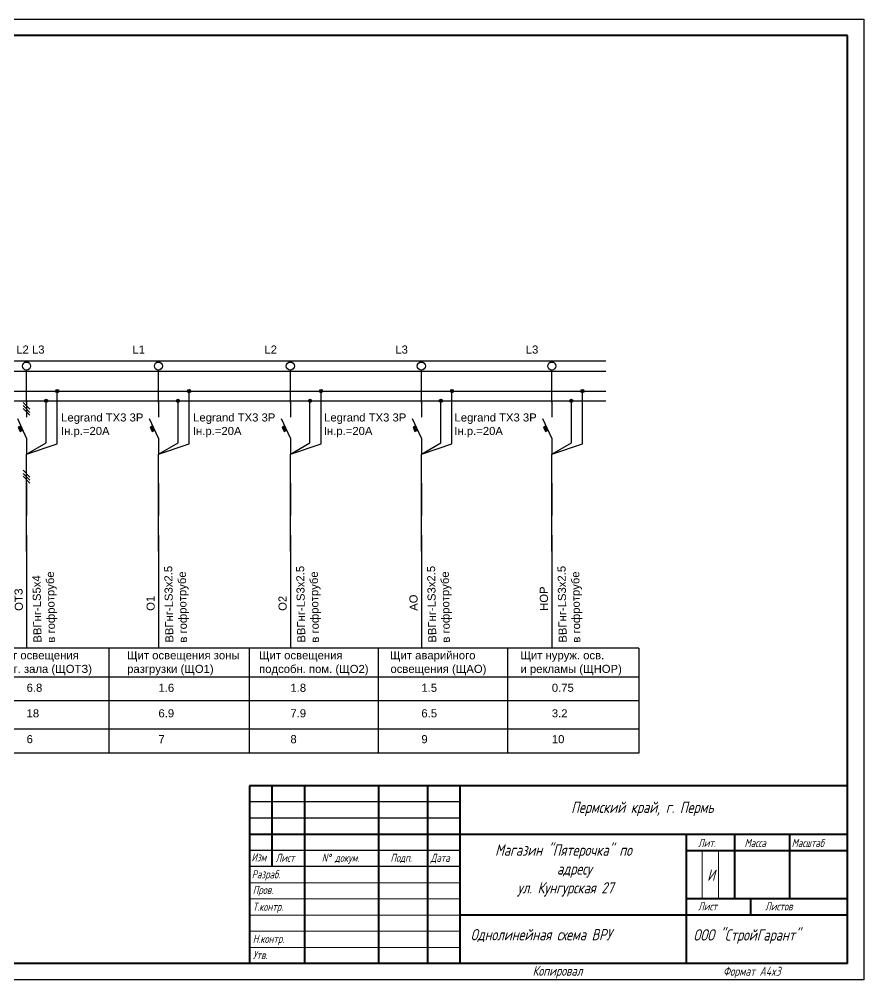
# Model space of a CAD drawing. Header units: millimetres. Extents: x 563 to 1193, y 352 to 649.
# Drawn here: x 931.7 to 1192.9, y 351.7 to 648.7 of the extents above; entities that cross this region are included whole.
import ezdxf
from ezdxf.enums import TextEntityAlignment as Align

# ---------------------------------------------------------------- set-up
doc = ezdxf.new("R2010")
doc.units = ezdxf.units.MM
doc.layers.add('KONTUR', color=7, linetype='Continuous')
for name, color, linetype, lineweight in [('Основная', 7, 'Continuous', 40), ('текст', 7, 'Continuous', 30), ('тонкая', 7, 'Continuous', 20)]:
    doc.layers.add(name, color=color, linetype=linetype, lineweight=lineweight)
doc.styles.get("Standard").update_dxf_attribs({"font": 'arial.ttf'})
doc.styles.add('стиль1', font='romans.shx', dxfattribs={"width": 0.75, "oblique": 15, "height": 3.5})

# ---------------------------------------------------------------- blocks, each defined once
blk = doc.blocks.new('*U2')
for p, q in [((-11.38, 1.63), (404.66, 1.63)), ((-11.38, -1.63), (404.66, -1.63)), ((-11.38, -7.75), (404.66, -7.73)), ((-11.38, -10.75), (404.66, -10.73))]:
    blk.add_line(p, q)
at = {"char_height": 2.5, "attachment_point": 1}
for s, insert in [('N', (-17.4, -6.18)), ('PE', (-17.78, -10.21))]:
    blk.add_mtext_dynamic_manual_height_columns(s, width=0.9388, gutter_width=12.5, heights=[0], dxfattribs=dict(at, insert=insert))
blk = doc.blocks.new('*U14')
h = blk.add_hatch(color=256)
h.dxf.hatch_style = 1
h.paths.add_polyline_path([(8.98, -7.75, 1), (9.98, -7.75, 1)])
h = blk.add_hatch(color=256)
h.dxf.hatch_style = 1
h.paths.add_polyline_path([(5.56, -10.75, 1), (6.56, -10.75, 1)])
h = blk.add_hatch(color=256)
h.dxf.hatch_style = 1
h.paths.add_polyline_path([(-1.74, -18.47), (-2.58, -18.86), (-1.97, -20.2), (-1.12, -19.81)])
for p, q in [((0, -11.25), (0, -1.25)), ((9.48, -24.08), (9.48, -8.25)), ((-1.06, -11.22), (1.06, -13.35)), ((0, -10.76), (0, -15.76)), ((6.06, -23.77), (6.06, -11.25)), ((-1.06, -12.2), (1.06, -14.32)), ((-1.06, -13.09), (1.06, -15.21)), ((0, -22.27), (-2.75, -16.27)), ((0, -22.27), (0, -27.27)), ((0, -27.27), (6.06, -23.77)), ((0, -27.27), (9.48, -24.08)), ((0.01, -41.25), (0, -27.27)), ((-1.06, -32.22), (1.06, -34.34)), ((-1.06, -33.2), (1.06, -35.32)), ((-1.06, -34.09), (1.06, -36.21)), ((0.01, -36.25), (0.01, -46.25)), ((0.01, -57.27), (0.01, -41.25)), ((0.01, -52.27), (0.01, -57.27)), ((0.01, -57.27), (0.01, -87.24))]:
    blk.add_line(p, q)
at = {"linetype": 'Continuous'}
for p, q in [((-1.72, -18.46), (-2.58, -18.86)), ((-2.58, -18.86), (-1.97, -20.2)), ((-1.97, -20.2), (-1.11, -19.81)), ((-1.97, -20.2), (-1.97, -20.2))]:
    blk.add_line(p, q, dxfattribs=at)
for centre, radius in [((0, 0), 1.25), ((9.48, -7.75), 0.5), ((6.06, -10.75), 0.5)]:
    blk.add_circle(centre, radius)
for tag, p in [('Подключение', (-8.04, 3.85)), ('Автомат_001', (-30.09, -17.14)), ('Автомат_002', (-30.16, -21.32)), ('Обозначение_001', (-9.72, -90.67)), ('Обозначение_002', (-9.45, -94.88)), ('ТокРасч', (0.01, -108.63)), ('Колонка', (0.01, -116.61))]:
    blk.add_attdef(tag, p, '', height=2.5)
for tag, p in [('Длина', (2.43, -53.61)), ('Маркер', (-3.63, -75.71)), ('Способ', (6.35, -85.54)), ('Марка', (2.14, -85.54))]:
    blk.add_attdef(tag, text='', height=2.5, rotation=90.9399).set_placement(p, align=Align.TOP_LEFT)
blk.add_attdef('Мощность', text='', height=2.5).set_placement((0.01, -98.22), align=Align.TOP_LEFT)
blk = doc.blocks.new('*U15')
h = blk.add_hatch(color=256)
h.dxf.hatch_style = 1
h.paths.add_polyline_path([(8.98, -7.75, 1), (9.98, -7.75, 1)])
h = blk.add_hatch(color=256)
h.dxf.hatch_style = 1
h.paths.add_polyline_path([(5.56, -10.75, 1), (6.56, -10.75, 1)])
h = blk.add_hatch(color=256)
h.dxf.hatch_style = 1
h.paths.add_polyline_path([(-1.74, -18.47), (-2.58, -18.86), (-1.97, -20.2), (-1.12, -19.81)])
for p, q in [((0, -11.25), (0, -1.25)), ((9.48, -24.08), (9.48, -8.25)), ((0, -10.76), (0, -15.76)), ((6.06, -23.77), (6.06, -11.25)), ((0, -22.27), (-2.75, -16.27)), ((0, -22.27), (0, -27.27)), ((0, -27.27), (6.06, -23.77)), ((0, -27.27), (9.48, -24.08)), ((0.01, -41.25), (0, -27.27)), ((0.01, -36.25), (0.01, -46.25)), ((0.01, -57.27), (0.01, -41.25)), ((0.01, -52.27), (0.01, -57.27)), ((0.01, -57.27), (0.01, -87.24))]:
    blk.add_line(p, q)
at = {"linetype": 'Continuous'}
for p, q in [((-1.72, -18.46), (-2.58, -18.86)), ((-2.58, -18.86), (-1.97, -20.2)), ((-1.97, -20.2), (-1.11, -19.81)), ((-1.97, -20.2), (-1.97, -20.2))]:
    blk.add_line(p, q, dxfattribs=at)
for centre, radius in [((0, 0), 1.25), ((9.48, -7.75), 0.5), ((6.06, -10.75), 0.5)]:
    blk.add_circle(centre, radius)
for tag, p in [('Подключение', (-8.04, 3.85)), ('Автомат_001', (-30.09, -17.14)), ('Автомат_002', (-30.16, -21.32)), ('Обозначение_001', (-9.72, -90.67)), ('Обозначение_002', (-9.45, -94.88)), ('ТокРасч', (0.01, -108.63)), ('Колонка', (0.01, -116.61))]:
    blk.add_attdef(tag, p, '', height=2.5)
for tag, p in [('Длина', (2.43, -53.61)), ('Маркер', (-3.63, -75.71)), ('Способ', (6.35, -85.54)), ('Марка', (2.14, -85.54))]:
    blk.add_attdef(tag, text='', height=2.5, rotation=90.9399).set_placement(p, align=Align.TOP_LEFT)
blk.add_attdef('Мощность', text='', height=2.5).set_placement((0.01, -98.22), align=Align.TOP_LEFT)
blk = doc.blocks.new('*U16')
h = blk.add_hatch(color=256)
h.dxf.hatch_style = 1
h.paths.add_polyline_path([(8.98, -7.75, 1), (9.98, -7.75, 1)])
h = blk.add_hatch(color=256)
h.dxf.hatch_style = 1
h.paths.add_polyline_path([(5.56, -10.75, 1), (6.56, -10.75, 1)])
h = blk.add_hatch(color=256)
h.dxf.hatch_style = 1
h.paths.add_polyline_path([(-1.74, -18.47), (-2.58, -18.86), (-1.97, -20.2), (-1.12, -19.81)])
for p, q in [((0, -11.25), (0, -1.25)), ((9.48, -24.08), (9.48, -8.25)), ((0, -10.76), (0, -15.76)), ((6.06, -23.77), (6.06, -11.25)), ((0, -22.27), (-2.75, -16.27)), ((0, -22.27), (0, -27.27)), ((0, -27.27), (6.06, -23.77)), ((0, -27.27), (9.48, -24.08)), ((0.01, -41.25), (0, -27.27)), ((0.01, -36.25), (0.01, -46.25)), ((0.01, -57.27), (0.01, -41.25)), ((0.01, -52.27), (0.01, -57.27)), ((0.01, -57.27), (0.01, -87.24))]:
    blk.add_line(p, q)
at = {"linetype": 'Continuous'}
for p, q in [((-1.72, -18.46), (-2.58, -18.86)), ((-2.58, -18.86), (-1.97, -20.2)), ((-1.97, -20.2), (-1.11, -19.81)), ((-1.97, -20.2), (-1.97, -20.2))]:
    blk.add_line(p, q, dxfattribs=at)
for centre, radius in [((0, 0), 1.25), ((9.48, -7.75), 0.5), ((6.06, -10.75), 0.5)]:
    blk.add_circle(centre, radius)
for tag, p in [('Подключение', (-8.04, 3.85)), ('Автомат_001', (-30.09, -17.14)), ('Автомат_002', (-30.16, -21.32)), ('Обозначение_001', (-9.72, -90.67)), ('Обозначение_002', (-9.45, -94.88)), ('ТокРасч', (0.01, -108.63)), ('Колонка', (0.01, -116.61))]:
    blk.add_attdef(tag, p, '', height=2.5)
for tag, p in [('Длина', (2.43, -53.61)), ('Маркер', (-3.63, -75.71)), ('Способ', (6.35, -85.54)), ('Марка', (2.14, -85.54))]:
    blk.add_attdef(tag, text='', height=2.5, rotation=90.9399).set_placement(p, align=Align.TOP_LEFT)
blk.add_attdef('Мощность', text='', height=2.5).set_placement((0.01, -98.22), align=Align.TOP_LEFT)
blk = doc.blocks.new('*U17')
h = blk.add_hatch(color=256)
h.dxf.hatch_style = 1
h.paths.add_polyline_path([(8.98, -7.75, 1), (9.98, -7.75, 1)])
h = blk.add_hatch(color=256)
h.dxf.hatch_style = 1
h.paths.add_polyline_path([(5.56, -10.75, 1), (6.56, -10.75, 1)])
h = blk.add_hatch(color=256)
h.dxf.hatch_style = 1
h.paths.add_polyline_path([(-1.74, -18.47), (-2.58, -18.86), (-1.97, -20.2), (-1.12, -19.81)])
for p, q in [((0, -11.25), (0, -1.25)), ((9.48, -24.08), (9.48, -8.25)), ((0, -10.76), (0, -15.76)), ((6.06, -23.77), (6.06, -11.25)), ((0, -22.27), (-2.75, -16.27)), ((0, -22.27), (0, -27.27)), ((0, -27.27), (6.06, -23.77)), ((0, -27.27), (9.48, -24.08)), ((0.01, -41.25), (0, -27.27)), ((0.01, -36.25), (0.01, -46.25)), ((0.01, -57.27), (0.01, -41.25)), ((0.01, -52.27), (0.01, -57.27)), ((0.01, -57.27), (0.01, -87.24))]:
    blk.add_line(p, q)
at = {"linetype": 'Continuous'}
for p, q in [((-1.72, -18.46), (-2.58, -18.86)), ((-2.58, -18.86), (-1.97, -20.2)), ((-1.97, -20.2), (-1.11, -19.81)), ((-1.97, -20.2), (-1.97, -20.2))]:
    blk.add_line(p, q, dxfattribs=at)
for centre, radius in [((0, 0), 1.25), ((9.48, -7.75), 0.5), ((6.06, -10.75), 0.5)]:
    blk.add_circle(centre, radius)
for tag, p in [('Подключение', (-8.04, 3.85)), ('Автомат_001', (-30.09, -17.14)), ('Автомат_002', (-30.16, -21.32)), ('Обозначение_001', (-9.72, -90.67)), ('Обозначение_002', (-9.45, -94.88)), ('ТокРасч', (0.01, -108.63)), ('Колонка', (0.01, -116.61))]:
    blk.add_attdef(tag, p, '', height=2.5)
for tag, p in [('Длина', (2.43, -53.61)), ('Маркер', (-3.63, -75.71)), ('Способ', (6.35, -85.54)), ('Марка', (2.14, -85.54))]:
    blk.add_attdef(tag, text='', height=2.5, rotation=90.9399).set_placement(p, align=Align.TOP_LEFT)
blk.add_attdef('Мощность', text='', height=2.5).set_placement((0.01, -98.22), align=Align.TOP_LEFT)
blk = doc.blocks.new('*U18')
h = blk.add_hatch(color=256)
h.dxf.hatch_style = 1
h.paths.add_polyline_path([(8.98, -7.75, 1), (9.98, -7.75, 1)])
h = blk.add_hatch(color=256)
h.dxf.hatch_style = 1
h.paths.add_polyline_path([(5.56, -10.75, 1), (6.56, -10.75, 1)])
h = blk.add_hatch(color=256)
h.dxf.hatch_style = 1
h.paths.add_polyline_path([(-1.74, -18.47), (-2.58, -18.86), (-1.97, -20.2), (-1.12, -19.81)])
for p, q in [((0, -11.25), (0, -1.25)), ((9.48, -24.08), (9.48, -8.25)), ((0, -10.76), (0, -15.76)), ((6.06, -23.77), (6.06, -11.25)), ((0, -22.27), (-2.75, -16.27)), ((0, -22.27), (0, -27.27)), ((0, -27.27), (6.06, -23.77)), ((0, -27.27), (9.48, -24.08)), ((0.01, -41.25), (0, -27.27)), ((0.01, -36.25), (0.01, -46.25)), ((0.01, -57.27), (0.01, -41.25)), ((0.01, -52.27), (0.01, -57.27)), ((0.01, -57.27), (0.01, -87.24))]:
    blk.add_line(p, q)
at = {"linetype": 'Continuous'}
for p, q in [((-1.72, -18.46), (-2.58, -18.86)), ((-2.58, -18.86), (-1.97, -20.2)), ((-1.97, -20.2), (-1.11, -19.81)), ((-1.97, -20.2), (-1.97, -20.2))]:
    blk.add_line(p, q, dxfattribs=at)
for centre, radius in [((0, 0), 1.25), ((9.48, -7.75), 0.5), ((6.06, -10.75), 0.5)]:
    blk.add_circle(centre, radius)
for tag, p in [('Подключение', (-8.04, 3.85)), ('Автомат_001', (-30.09, -17.14)), ('Автомат_002', (-30.16, -21.32)), ('Обозначение_001', (-9.72, -90.67)), ('Обозначение_002', (-9.45, -94.88)), ('ТокРасч', (0.01, -108.63)), ('Колонка', (0.01, -116.61))]:
    blk.add_attdef(tag, p, '', height=2.5)
for tag, p in [('Длина', (2.43, -53.61)), ('Маркер', (-3.63, -75.71)), ('Способ', (6.35, -85.54)), ('Марка', (2.14, -85.54))]:
    blk.add_attdef(tag, text='', height=2.5, rotation=90.9399).set_placement(p, align=Align.TOP_LEFT)
blk.add_attdef('Мощность', text='', height=2.5).set_placement((0.01, -98.22), align=Align.TOP_LEFT)

msp = doc.modelspace()

# ---------------------------------------------------------------- linework, layer by layer
for p, q in [((1123.36, 454.27), (680.12, 454.27)), ((959.38, 454.27), (959.38, 421.77)), ((1002.77, 454.27), (1002.77, 421.77)), ((1042.7, 454.27), (1042.7, 421.77)), ((1082.68, 454.27), (1082.68, 421.77)), ((1123.33, 454.27), (1123.33, 421.77)), ((1123.33, 445.34), (620.12, 445.34)), ((1123.33, 437.99), (620.12, 437.99)), ((1123.33, 429.27), (620.12, 429.27)), ((1123.33, 421.77), (620.12, 421.77)), ((1067.93, 406.74), (1002.93, 406.74)), ((1067.93, 401.74), (1002.93, 401.74)), ((1067.93, 391.74), (1002.93, 391.74)), ((1067.93, 386.74), (1002.93, 386.74)), ((1137.93, 356.74), (1137.93, 356.74))]:
    msp.add_line(p, q)
at = {"layer": 'KONTUR'}
for p, q in [((562.93, 648.74), (1192.93, 648.74)), ((1192.93, 648.74), (1192.93, 351.74)), ((1192.93, 351.74), (562.93, 351.74))]:
    msp.add_line(p, q, dxfattribs=at)
at = {"layer": 'Основная'}
for p, q in [((1187.93, 643.74), (570.93, 643.74)), ((1187.93, 356.74), (1187.93, 643.74)), ((1002.93, 411.74), (1002.93, 356.74)), ((1187.93, 411.74), (1002.93, 411.74)), ((1009.93, 386.74), (1009.93, 411.74)), ((1019.93, 411.74), (1019.93, 356.74)), ((1042.93, 356.74), (1042.93, 411.74)), ((1057.93, 411.74), (1057.93, 356.74)), ((1067.93, 411.74), (1067.93, 356.74)), ((1002.93, 396.74), (1187.93, 396.74)), ((1137.93, 396.74), (1137.93, 356.74)), ((1152.93, 396.74), (1152.93, 376.74)), ((1169.93, 396.74), (1169.93, 376.74)), ((1137.93, 391.74), (1187.93, 391.74)), ((1187.93, 376.74), (1137.93, 376.74)), ((1157.93, 376.74), (1157.93, 371.74)), ((1187.93, 371.74), (1067.93, 371.74)), ((1187.93, 356.74), (570.93, 356.74))]:
    msp.add_line(p, q, dxfattribs=at)
at = {"layer": 'тонкая'}
for p, q in [((1142.92, 391.53), (1142.92, 376.74)), ((1148, 391.53), (1148, 376.74)), ((1002.93, 381.74), (1067.93, 381.74)), ((1067.93, 376.74), (1002.93, 376.74)), ((1067.93, 371.74), (1002.93, 371.74))]:
    msp.add_line(p, q, dxfattribs=at)
for points in [[(1002.93, 366.74), (1067.93, 366.74)], [(1002.93, 361.74), (1067.93, 361.74)]]:
    msp.add_lwpolyline(points, dxfattribs=at)

# ---------------------------------------------------------------- block references
ref = msp.add_blockref('*U14', (933.93, 541.5))
ref.add_attrib('Подключение', 'L1 L2 L3', (925.89, 545.35), dxfattribs={"height": 2.5})
ref.add_attrib('Автомат_001', 'Legrand TX3 3P', (903.84, 524.36), dxfattribs={"height": 2.5})
ref.add_attrib('Маркер', 'ОТЗ', dxfattribs={"height": 2.5, "rotation": 90.9399}).set_placement((930.3, 465.79), align=Align.TOP_LEFT)
ref.add_attrib('Марка', 'ВВГнг-LS5x4', dxfattribs={"height": 2.5, "rotation": 90.9399}).set_placement((936.07, 455.96), align=Align.TOP_LEFT)
ref.add_attrib('Способ', 'в гофротрубе', dxfattribs={"height": 2.5, "rotation": 90.9399}).set_placement((940.28, 455.96), align=Align.TOP_LEFT)
ref.add_attrib('Обозначение_001', 'Щит освещения', (924.21, 450.83), dxfattribs={"height": 2.5})
ref.add_attrib('Мощность', '6.8', dxfattribs={"height": 2.5}).set_placement((933.94, 443.28), align=Align.TOP_LEFT)
ref.add_attrib('ТокРасч', '18', (933.94, 432.88), dxfattribs={"height": 2.5})
ref.add_attrib('Колонка', '6', (933.94, 424.89), dxfattribs={"height": 2.5})
ref.add_attrib('Автомат_002', 'Iн.р.=32А', (903.77, 520.18), dxfattribs={"height": 2.5})
ref.add_attrib('Обозначение_002', 'торг. зала (ЩОТЗ)', (924.42, 446.62), dxfattribs={"height": 2.5})
ref = msp.add_blockref('*U15', (974.72, 541.5))
ref.add_attrib('Подключение', 'L1', (966.69, 545.35), dxfattribs={"height": 2.5})
ref.add_attrib('Автомат_001', 'Legrand TX3 3P', (944.64, 524.36), dxfattribs={"height": 2.5})
ref.add_attrib('Маркер', 'О1', dxfattribs={"height": 2.5, "rotation": 90.9399}).set_placement((971.09, 465.79), align=Align.TOP_LEFT)
ref.add_attrib('Марка', 'ВВГнг-LS3x2.5', dxfattribs={"height": 2.5, "rotation": 90.9399}).set_placement((976.87, 455.96), align=Align.TOP_LEFT)
ref.add_attrib('Способ', 'в гофротрубе', dxfattribs={"height": 2.5, "rotation": 90.9399}).set_placement((981.08, 455.96), align=Align.TOP_LEFT)
ref.add_attrib('Обозначение_001', 'Щит освещения зоны', (965, 450.83), dxfattribs={"height": 2.5})
ref.add_attrib('Мощность', '1.6', dxfattribs={"height": 2.5}).set_placement((974.73, 443.28), align=Align.TOP_LEFT)
ref.add_attrib('ТокРасч', '6.9', (974.73, 432.88), dxfattribs={"height": 2.5})
ref.add_attrib('Колонка', '7', (974.73, 424.89), dxfattribs={"height": 2.5})
ref.add_attrib('Автомат_002', 'Iн.р.=20А', (944.57, 520.18), dxfattribs={"height": 2.5})
ref.add_attrib('Обозначение_002', 'разгрузки (ЩО1)', (965.05, 446.62), dxfattribs={"height": 2.5})
ref = msp.add_blockref('*U16', (1015.54, 541.5))
ref.add_attrib('Подключение', 'L2', (1007.51, 545.35), dxfattribs={"height": 2.5})
ref.add_attrib('Автомат_001', 'Legrand TX3 3P', (985.46, 524.36), dxfattribs={"height": 2.5})
ref.add_attrib('Маркер', 'О2', dxfattribs={"height": 2.5, "rotation": 90.9399}).set_placement((1011.91, 465.79), align=Align.TOP_LEFT)
ref.add_attrib('Марка', 'ВВГнг-LS3x2.5', dxfattribs={"height": 2.5, "rotation": 90.9399}).set_placement((1017.69, 455.96), align=Align.TOP_LEFT)
ref.add_attrib('Способ', 'в гофротрубе', dxfattribs={"height": 2.5, "rotation": 90.9399}).set_placement((1021.9, 455.96), align=Align.TOP_LEFT)
ref.add_attrib('Обозначение_001', 'Щит освещения', (1005.82, 450.83), dxfattribs={"height": 2.5})
ref.add_attrib('Мощность', '1.8', dxfattribs={"height": 2.5}).set_placement((1015.55, 443.28), align=Align.TOP_LEFT)
ref.add_attrib('ТокРасч', '7.9', (1015.55, 432.88), dxfattribs={"height": 2.5})
ref.add_attrib('Колонка', '8', (1015.55, 424.89), dxfattribs={"height": 2.5})
ref.add_attrib('Автомат_002', 'Iн.р.=20А', (985.39, 520.18), dxfattribs={"height": 2.5})
ref.add_attrib('Обозначение_002', 'подсобн. пом. (ЩО2)', (1005.87, 446.6), dxfattribs={"height": 2.5})
ref = msp.add_blockref('*U17', (1056.06, 541.5))
ref.add_attrib('Подключение', 'L3', (1048.02, 545.35), dxfattribs={"height": 2.5})
ref.add_attrib('Автомат_001', 'Legrand TX3 3P', (1025.97, 524.36), dxfattribs={"height": 2.5})
ref.add_attrib('Маркер', 'АО', dxfattribs={"height": 2.5, "rotation": 90.9399}).set_placement((1052.43, 465.79), align=Align.TOP_LEFT)
ref.add_attrib('Марка', 'ВВГнг-LS3x2.5', dxfattribs={"height": 2.5, "rotation": 90.9399}).set_placement((1058.2, 455.96), align=Align.TOP_LEFT)
ref.add_attrib('Способ', 'в гофротрубе', dxfattribs={"height": 2.5, "rotation": 90.9399}).set_placement((1062.41, 455.96), align=Align.TOP_LEFT)
ref.add_attrib('Обозначение_001', 'Щит аварийного', (1046.34, 450.83), dxfattribs={"height": 2.5})
ref.add_attrib('Мощность', '1.5', dxfattribs={"height": 2.5}).set_placement((1056.07, 443.28), align=Align.TOP_LEFT)
ref.add_attrib('ТокРасч', '6.5', (1056.07, 432.88), dxfattribs={"height": 2.5})
ref.add_attrib('Колонка', '9', (1056.07, 424.89), dxfattribs={"height": 2.5})
ref.add_attrib('Автомат_002', 'Iн.р.=20А', (1025.9, 520.18), dxfattribs={"height": 2.5})
ref.add_attrib('Обозначение_002', 'освещения (ЩАО)', (1046.5, 446.62), dxfattribs={"height": 2.5})
ref = msp.add_blockref('*U18', (1096.41, 541.5))
ref.add_attrib('Подключение', 'L3', (1088.37, 545.35), dxfattribs={"height": 2.5})
ref.add_attrib('Автомат_001', 'Legrand TX3 3P', (1066.32, 524.36), dxfattribs={"height": 2.5})
ref.add_attrib('Маркер', 'НОР', dxfattribs={"height": 2.5, "rotation": 90.9399}).set_placement((1092.78, 465.79), align=Align.TOP_LEFT)
ref.add_attrib('Марка', 'ВВГнг-LS3x2.5', dxfattribs={"height": 2.5, "rotation": 90.9399}).set_placement((1098.55, 455.96), align=Align.TOP_LEFT)
ref.add_attrib('Способ', 'в гофротрубе', dxfattribs={"height": 2.5, "rotation": 90.9399}).set_placement((1102.76, 455.96), align=Align.TOP_LEFT)
ref.add_attrib('Обозначение_001', 'Щит нуруж. осв.', (1086.69, 450.83), dxfattribs={"height": 2.5})
ref.add_attrib('Мощность', '0.75', dxfattribs={"height": 2.5}).set_placement((1096.42, 443.28), align=Align.TOP_LEFT)
ref.add_attrib('ТокРасч', '3.2', (1096.42, 432.88), dxfattribs={"height": 2.5})
ref.add_attrib('Колонка', '10', (1096.42, 424.89), dxfattribs={"height": 2.5})
ref.add_attrib('Автомат_002', 'Iн.р.=20А', (1066.25, 520.18), dxfattribs={"height": 2.5})
ref.add_attrib('Обозначение_002', 'и рекламы (ЩНОР)', (1086.73, 446.62), dxfattribs={"height": 2.5})
msp.add_blockref('*U2', (708.45, 541.5))

# ---------------------------------------------------------------- texts
at = {"char_height": 3.5, "attachment_point": 1, "style": 'стиль1'}
for s, width, insert in [('Пермский край, г. Пермь', 63.7416, (1102.41, 406.82)), ('\\pi5.0065;Магазин "Пятерочка" по\\P\\pi24.136;адресу \\P\\pi11.913;ул. Кунгурская 27', 61.388, (1073.87, 393.59)), ('И', 3.5309, (1144.47, 385.86)), ('Однолинейная схема ВРУ', 65.7745, (1071.32, 367.44)), ('ООО "СтройГарант"', 46.337, (1140.22, 367.36))]:
    msp.add_mtext_dynamic_manual_height_columns(s, width=width, gutter_width=12.5, heights=[0], dxfattribs=dict(at, insert=insert))
at = {"layer": 'текст', "style": 'стиль1', "oblique": 15, "width": 0.75}
for s, height, p in [('Лит.', 2.5, (1141.65, 392.8)), ('Масса', 2.5, (1156.03, 392.8)), ('Масштаб', 2.5, (1170.62, 392.8)), ('Изм', 2.5, (1003.48, 388.35)), ('Лист', 2.5, (1010.95, 388.2)), ('N%%d докум. ', 2.5, (1025.24, 388.2)), ('Подп.', 2.5, (1046.49, 388.2)), ('Дата', 2.5, (1058.94, 388.2)), ('Разраб.', 2.5, (1003.59, 383.1)), ('Пров.', 2.5, (1003.9, 378.27)), ('Т.контр.', 2.5, (1003.9, 373.07)), ('Лист', 2.5, (1141.65, 373.19)), ('Листов', 2.5, (1162.38, 373.19)), ('Н.контр.', 2.5, (1003.9, 363.15)), ('Утв.', 2.5, (1003.9, 358.13)), ('Копировал', 3, (1090.47, 352.99)), ('Формат А4x3', 2.75, (1149.4, 352.99))]:
    msp.add_text(s, height=height, dxfattribs=at).set_placement(p)

doc.saveas('drawing.dxf')
